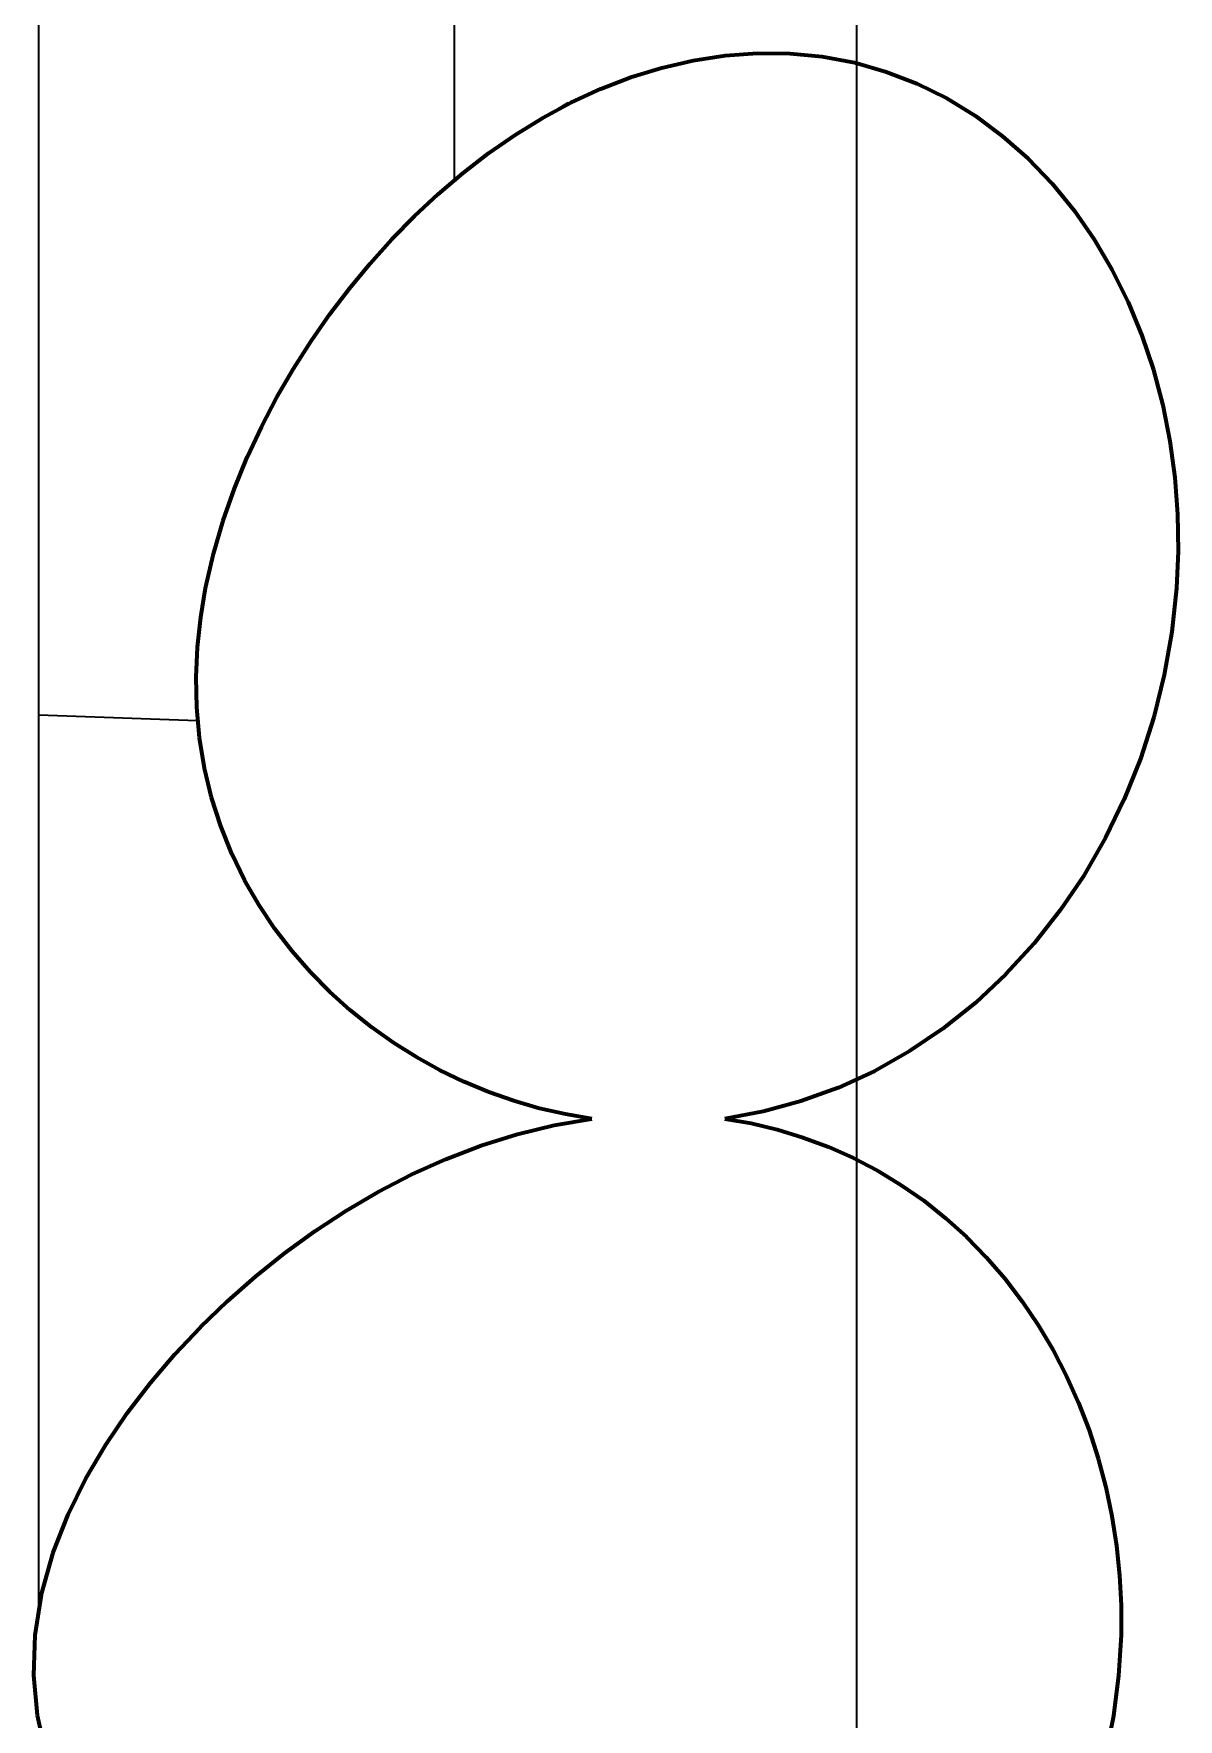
# Model space of a CAD drawing. Extents: x 23 to 417, y 3 to 294.
# Drawn here: x 146.7663 to 146.9866, y 95.6047 to 95.9289 of the extents above; entities that cross this region are included whole.
import ezdxf

# ---------------------------------------------------------------- set-up
doc = ezdxf.new("R2010")
doc.units = 0
doc.linetypes.add('DASHED', pattern=[15, 12, -3])
doc.layers.get('0').update_dxf_attribs({"lineweight": 13})

# ---------------------------------------------------------------- blocks, each defined once
blk = doc.blocks.new('BLOCK4554')
at = {"color": 7, "lineweight": 35}
blk.add_line((31.22, -6.5075), (31.22, -63.5075), dxfattribs=at)
at = {"color": 7, "lineweight": 35, "ltscale": 0.094332}
blk.add_line((30.4333, -18.4285), (30.4333, -14.6552), dxfattribs=at)
at = {"color": 7, "lineweight": 35, "ltscale": 0.008818}
blk.add_line((30.8333, -17.0553), (30.8333, -16.7025), dxfattribs=at)
at = {"color": 7, "lineweight": 35, "ltscale": 0.000445868}
blk.add_line((30.9424, -16.9812), (30.9272, -16.9905), dxfattribs=at)
at = {"color": 7, "lineweight": 35, "ltscale": 0.003815}
blk.add_line((30.4332, -17.5697), (30.5857, -17.5751), dxfattribs=at)
at = {"color": 7, "lineweight": 35}
for centre, radius, start, end in [((31.2906, -17.6057), 0.7152, 120.5681, 167.2396), ((31.0273, -17.5032), 0.4598, 278.2468, 299.0164)]:
    blk.add_arc(centre, radius, start, end, dxfattribs=at)
for points, knots in [([(30.9272, -16.9905), (30.9422, -16.9822), (30.9576, -16.9745), (30.9733, -16.9675), (31.0342, -16.9434), (31.0989, -16.9304), (31.148, -16.9282), (31.2514, -16.9418), (31.3456, -16.9933), (31.39, -17.0307), (31.4662, -17.1225), (31.5114, -17.2376), (31.5258, -17.2998), (31.532, -17.3677), (31.5288, -17.4353), (31.5285, -17.4395), (31.5283, -17.4437), (31.528, -17.4479)], [0.916769, 0.916769, 0.916769, 0.916769, 0.916769, 0.916769, 1.054601, 1.054601, 1.054601, 1.442422, 1.442422, 1.442422, 1.874791, 1.874791, 1.874791, 2.32089, 2.32089, 2.32089, 2.350428, 2.350428, 2.350428, 2.350428, 2.350428, 2.350428]), ([(30.5937, -17.4479), (30.5895, -17.4697), (30.5863, -17.4919), (30.5844, -17.5149), (30.5837, -17.5594), (30.5888, -17.6039), (30.5928, -17.6258), (30.6023, -17.6625), (30.6158, -17.6973), (30.6224, -17.7119), (30.6367, -17.7401), (30.6534, -17.7662), (30.6623, -17.7789), (30.7116, -17.8425), (30.773, -17.8917), (30.8279, -17.9227), (30.89, -17.9454), (30.9545, -17.9566), (30.9581, -17.9572), (30.9617, -17.9577), (30.9653, -17.9583)], [0, 0, 0, 0, 0, 0, 0.162937, 0.162937, 0.162937, 0.316513, 0.316513, 0.316513, 0.432967, 0.432967, 0.432967, 0.549421, 0.549421, 0.549421, 1.048146, 1.048146, 1.048146, 1.077528, 1.077528, 1.077528, 1.077528, 1.077528, 1.077528]), ([(30.4297, -18.4549), (30.431, -18.4408), (30.4331, -18.4268), (30.4359, -18.413), (30.4479, -18.3665), (30.4664, -18.3241), (30.4819, -18.2954), (30.5182, -18.2378), (30.5607, -18.1868), (30.585, -18.1609), (30.6612, -18.0881), (30.7489, -18.029), (30.812, -17.9961), (30.8827, -17.9712), (30.9563, -17.9595), (30.9593, -17.9591), (30.9623, -17.9587), (30.9653, -17.9583)], [0, 0, 0, 0, 0, 0, 0.100989, 0.100989, 0.100989, 0.350927, 0.350927, 0.350927, 0.643009, 0.643009, 0.643009, 1.220526, 1.220526, 1.220526, 1.244976, 1.244976, 1.244976, 1.244976, 1.244976, 1.244976]), ([(31.0932, -17.9583), (31.0967, -17.9588), (31.1002, -17.9593), (31.1038, -17.9599), (31.1655, -17.9706), (31.226, -17.9928), (31.2794, -18.0247), (31.372, -18.1068), (31.4344, -18.2185), (31.4565, -18.2784), (31.4716, -18.351), (31.4746, -18.4246), (31.4748, -18.4347), (31.4748, -18.4448), (31.4745, -18.4549)], [1.450402, 1.450402, 1.450402, 1.450402, 1.450402, 1.450402, 1.47855, 1.47855, 1.47855, 1.946383, 1.946383, 1.946383, 2.395927, 2.395927, 2.395927, 2.467272, 2.467272, 2.467272, 2.467272, 2.467272, 2.467272]), ([(30.4297, -18.4549), (30.4283, -18.4691), (30.4278, -18.4834), (30.4281, -18.4981), (30.4305, -18.5267), (30.436, -18.5545), (30.4395, -18.5684), (30.4538, -18.6138), (30.4745, -18.6549), (30.4917, -18.6823), (30.5314, -18.7363), (30.5773, -18.7829), (30.6033, -18.8061), (30.6585, -18.8492), (30.7187, -18.8848), (30.7502, -18.9008), (30.7967, -18.9206), (30.8453, -18.9354), (30.86, -18.9394), (30.8749, -18.9429), (30.8899, -18.9458)], [0, 0, 0, 0, 0, 0, 0.101273, 0.101273, 0.101273, 0.202865, 0.202865, 0.202865, 0.450057, 0.450057, 0.450057, 0.735866, 0.735866, 0.735866, 1.025678, 1.025678, 1.025678, 1.149869, 1.149869, 1.149869, 1.149869, 1.149869, 1.149869]), ([(31.0912, -18.9458), (31.1019, -18.9436), (31.1125, -18.941), (31.1231, -18.9382), (31.192, -18.9171), (31.2576, -18.8822), (31.3085, -18.8425), (31.3919, -18.7503), (31.4455, -18.6346), (31.4633, -18.5761), (31.473, -18.5156), (31.4745, -18.4549)], [1.4741782, 1.4741782, 1.4741782, 1.4741782, 1.4741782, 1.4741782, 1.5598756, 1.5598756, 1.5598756, 2.0367028, 2.0367028, 2.0367028, 2.4655981, 2.4655981, 2.4655981, 2.4655981, 2.4655981, 2.4655981])]:
    blk.add_open_spline(points, degree=5, knots=knots, dxfattribs=at)
blk.add_open_spline([(31.2503, -17.9053), (31.3659, -17.8415), (31.4627, -17.7316), (31.5175, -17.5911), (31.528, -17.4479)], degree=4, dxfattribs=at)
blk = doc.blocks.new('BLOCK4564')
at = {"color": 7, "linetype": 'DASHED', "lineweight": 140, "ltscale": 0.000778018}
blk.add_line((31.0326, -16.9473), (31.0629, -16.9402), dxfattribs=at)
at = {"color": 7, "linetype": 'DASHED', "lineweight": 140, "ltscale": 0.000778401}
blk.add_line((31.0629, -16.9402), (31.0937, -16.9354), dxfattribs=at)
at = {"color": 7, "linetype": 'DASHED', "lineweight": 140, "ltscale": 0.000779201}
blk.add_line((31.0937, -16.9354), (31.1248, -16.9332), dxfattribs=at)
at = {"color": 7, "linetype": 'DASHED', "lineweight": 140, "ltscale": 0.000780678}
blk.add_line((31.1248, -16.9332), (31.156, -16.9335), dxfattribs=at)
at = {"color": 7, "linetype": 'DASHED', "lineweight": 140, "ltscale": 0.00078294}
blk.add_line((31.156, -16.9335), (31.1871, -16.9366), dxfattribs=at)
at = {"color": 7, "linetype": 'DASHED', "lineweight": 140, "ltscale": 0.000786145}
blk.add_line((31.1871, -16.9366), (31.218, -16.9424), dxfattribs=at)
at = {"color": 7, "linetype": 'DASHED', "lineweight": 140, "ltscale": 0.000777802}
blk.add_line((30.9739, -16.9677), (31.0029, -16.9565), dxfattribs=at)
at = {"color": 7, "linetype": 'DASHED', "lineweight": 140, "ltscale": 0.00077784}
blk.add_line((31.0029, -16.9565), (31.0326, -16.9473), dxfattribs=at)
at = {"color": 7, "linetype": 'DASHED', "lineweight": 140, "ltscale": 0.000790392}
blk.add_line((31.218, -16.9424), (31.2485, -16.9511), dxfattribs=at)
at = {"color": 7, "linetype": 'DASHED', "lineweight": 140, "ltscale": 0.000795267}
blk.add_line((31.2485, -16.9511), (31.2781, -16.9625), dxfattribs=at)
at = {"color": 7, "linetype": 'DASHED', "lineweight": 140, "ltscale": 0.000778103}
blk.add_line((30.9456, -16.9808), (30.9739, -16.9677), dxfattribs=at)
at = {"color": 7, "linetype": 'DASHED', "lineweight": 140, "ltscale": 0.00080101}
blk.add_line((31.2781, -16.9625), (31.3068, -16.9767), dxfattribs=at)
at = {"color": 7, "linetype": 'DASHED', "lineweight": 140, "ltscale": 0.000778531}
blk.add_line((30.9182, -16.9956), (30.9456, -16.9808), dxfattribs=at)
at = {"color": 7, "linetype": 'DASHED', "lineweight": 140, "ltscale": 0.000807553}
blk.add_line((31.3068, -16.9767), (31.3344, -16.9936), dxfattribs=at)
at = {"color": 7, "linetype": 'DASHED', "lineweight": 140, "ltscale": 0.000778964}
blk.add_line((30.8917, -17.0119), (30.9182, -16.9956), dxfattribs=at)
at = {"color": 7, "linetype": 'DASHED', "lineweight": 140, "ltscale": 0.00081476}
blk.add_line((31.3344, -16.9936), (31.3606, -17.013), dxfattribs=at)
at = {"color": 7, "linetype": 'DASHED', "lineweight": 140, "ltscale": 0.000779203}
blk.add_line((30.866, -17.0296), (30.8917, -17.0119), dxfattribs=at)
at = {"color": 7, "linetype": 'DASHED', "lineweight": 140, "ltscale": 0.000822528}
blk.add_line((31.3606, -17.013), (31.3853, -17.0347), dxfattribs=at)
at = {"color": 7, "linetype": 'DASHED', "lineweight": 140, "ltscale": 0.000779327}
blk.add_line((30.8413, -17.0487), (30.866, -17.0296), dxfattribs=at)
at = {"color": 7, "linetype": 'DASHED', "lineweight": 140, "ltscale": 0.000830536}
blk.add_line((31.3853, -17.0347), (31.4083, -17.0587), dxfattribs=at)
at = {"color": 7, "linetype": 'DASHED', "lineweight": 140, "ltscale": 0.000779313}
blk.add_line((30.8176, -17.0688), (30.8413, -17.0487), dxfattribs=at)
at = {"color": 7, "linetype": 'DASHED', "lineweight": 140, "ltscale": 0.000779253}
blk.add_line((30.7948, -17.0901), (30.8176, -17.0688), dxfattribs=at)
at = {"color": 7, "linetype": 'DASHED', "lineweight": 140, "ltscale": 0.000838469}
blk.add_line((31.4083, -17.0587), (31.4295, -17.0847), dxfattribs=at)
at = {"color": 7, "linetype": 'DASHED', "lineweight": 140, "ltscale": 0.000846148}
blk.add_line((31.4295, -17.0847), (31.4488, -17.1125), dxfattribs=at)
at = {"color": 7, "linetype": 'DASHED', "lineweight": 140, "ltscale": 0.000779311}
blk.add_line((30.7729, -17.1123), (30.7948, -17.0901), dxfattribs=at)
at = {"color": 7, "linetype": 'DASHED', "lineweight": 140, "ltscale": 0.000779796}
blk.add_line((30.7521, -17.1355), (30.7729, -17.1123), dxfattribs=at)
at = {"color": 7, "linetype": 'DASHED', "lineweight": 140, "ltscale": 0.000853475}
blk.add_line((31.4488, -17.1125), (31.4661, -17.1419), dxfattribs=at)
at = {"color": 7, "linetype": 'DASHED', "lineweight": 140, "ltscale": 0.000780826}
blk.add_line((30.7321, -17.1596), (30.7521, -17.1355), dxfattribs=at)
at = {"color": 7, "linetype": 'DASHED', "lineweight": 140, "ltscale": 0.000860375}
blk.add_line((31.4661, -17.1419), (31.4814, -17.1727), dxfattribs=at)
at = {"color": 7, "linetype": 'DASHED', "lineweight": 140, "ltscale": 0.000782737}
blk.add_line((30.7132, -17.1845), (30.7321, -17.1596), dxfattribs=at)
at = {"color": 7, "linetype": 'DASHED', "lineweight": 140, "ltscale": 0.000785352}
blk.add_line((30.6952, -17.2103), (30.7132, -17.1845), dxfattribs=at)
at = {"color": 7, "linetype": 'DASHED', "lineweight": 140, "ltscale": 0.000866734}
blk.add_line((31.4814, -17.1727), (31.4946, -17.2048), dxfattribs=at)
at = {"color": 7, "linetype": 'DASHED', "lineweight": 140, "ltscale": 0.000788769}
blk.add_line((30.6782, -17.2368), (30.6952, -17.2103), dxfattribs=at)
at = {"color": 7, "linetype": 'DASHED', "lineweight": 140, "ltscale": 0.000872454}
blk.add_line((31.4946, -17.2048), (31.5058, -17.2379), dxfattribs=at)
at = {"color": 7, "linetype": 'DASHED', "lineweight": 140, "ltscale": 0.000793163}
blk.add_line((30.6623, -17.2643), (30.6782, -17.2368), dxfattribs=at)
at = {"color": 7, "linetype": 'DASHED', "lineweight": 140, "ltscale": 0.000877434}
blk.add_line((31.5058, -17.2379), (31.5148, -17.2718), dxfattribs=at)
at = {"color": 7, "linetype": 'DASHED', "lineweight": 140, "ltscale": 0.000798673}
blk.add_line((30.6475, -17.2926), (30.6623, -17.2643), dxfattribs=at)
at = {"color": 7, "linetype": 'DASHED', "lineweight": 140, "ltscale": 0.000881459}
blk.add_line((31.5148, -17.2718), (31.5216, -17.3064), dxfattribs=at)
at = {"color": 7, "linetype": 'DASHED', "lineweight": 140, "ltscale": 0.000805415}
blk.add_line((30.6338, -17.3218), (30.6475, -17.2926), dxfattribs=at)
at = {"color": 7, "linetype": 'DASHED', "lineweight": 140, "ltscale": 0.000884703}
blk.add_line((31.5216, -17.3064), (31.5264, -17.3414), dxfattribs=at)
at = {"color": 7, "linetype": 'DASHED', "lineweight": 140, "ltscale": 0.000813829}
blk.add_line((30.6215, -17.3519), (30.6338, -17.3218), dxfattribs=at)
at = {"color": 7, "linetype": 'DASHED', "lineweight": 140, "ltscale": 0.00088697}
blk.add_line((31.5264, -17.3414), (31.529, -17.3768), dxfattribs=at)
at = {"color": 7, "linetype": 'DASHED', "lineweight": 140, "ltscale": 0.000823426}
blk.add_line((30.6105, -17.3829), (30.6215, -17.3519), dxfattribs=at)
at = {"color": 7, "linetype": 'DASHED', "lineweight": 140, "ltscale": 0.00088854}
blk.add_line((31.529, -17.3768), (31.5295, -17.4124), dxfattribs=at)
at = {"color": 7, "linetype": 'DASHED', "lineweight": 140, "ltscale": 0.00083375}
blk.add_line((30.6012, -17.415), (30.6105, -17.3829), dxfattribs=at)
at = {"color": 7, "linetype": 'DASHED', "lineweight": 140, "ltscale": 0.000844712}
blk.add_line((30.5937, -17.4479), (30.6012, -17.415), dxfattribs=at)
at = {"color": 7, "linetype": 'DASHED', "lineweight": 140, "ltscale": 0.000889392}
blk.add_line((31.5295, -17.4124), (31.528, -17.4479), dxfattribs=at)
at = {"color": 7, "linetype": 'DASHED', "lineweight": 140, "ltscale": 0.000709812}
blk.add_line((30.589, -17.4759), (30.5937, -17.4479), dxfattribs=at)
at = {"color": 7, "linetype": 'DASHED', "lineweight": 140, "ltscale": 0.001054}
blk.add_line((31.528, -17.4479), (31.5235, -17.4898), dxfattribs=at)
at = {"color": 7, "linetype": 'DASHED', "lineweight": 140, "ltscale": 0.000720372}
blk.add_line((30.586, -17.5046), (30.589, -17.4759), dxfattribs=at)
at = {"color": 7, "linetype": 'DASHED', "lineweight": 140, "ltscale": 0.001053}
blk.add_line((31.5235, -17.4898), (31.5161, -17.5313), dxfattribs=at)
at = {"color": 7, "linetype": 'DASHED', "lineweight": 140, "ltscale": 0.000726752}
blk.add_line((30.5847, -17.5336), (30.586, -17.5046), dxfattribs=at)
at = {"color": 7, "linetype": 'DASHED', "lineweight": 140, "ltscale": 0.00072868}
blk.add_line((30.5853, -17.5628), (30.5847, -17.5336), dxfattribs=at)
at = {"color": 7, "linetype": 'DASHED', "lineweight": 140, "ltscale": 0.001051}
blk.add_line((31.5161, -17.5313), (31.506, -17.5721), dxfattribs=at)
at = {"color": 7, "linetype": 'DASHED', "lineweight": 140, "ltscale": 0.000731814}
blk.add_line((30.588, -17.5919), (30.5853, -17.5628), dxfattribs=at)
at = {"color": 7, "linetype": 'DASHED', "lineweight": 140, "ltscale": 0.001048}
blk.add_line((31.506, -17.5721), (31.4931, -17.612), dxfattribs=at)
at = {"color": 7, "linetype": 'DASHED', "lineweight": 140, "ltscale": 0.000734908}
blk.add_line((30.5927, -17.6209), (30.588, -17.5919), dxfattribs=at)
at = {"color": 7, "linetype": 'DASHED', "lineweight": 140, "ltscale": 0.000730168}
blk.add_line((30.5995, -17.6493), (30.5927, -17.6209), dxfattribs=at)
at = {"color": 7, "linetype": 'DASHED', "lineweight": 140, "ltscale": 0.001043}
blk.add_line((31.4931, -17.612), (31.4776, -17.6507), dxfattribs=at)
at = {"color": 7, "linetype": 'DASHED', "lineweight": 140, "ltscale": 0.000720725}
blk.add_line((30.6083, -17.6768), (30.5995, -17.6493), dxfattribs=at)
at = {"color": 7, "linetype": 'DASHED', "lineweight": 140, "ltscale": 0.001038}
blk.add_line((31.4776, -17.6507), (31.4595, -17.688), dxfattribs=at)
at = {"color": 7, "linetype": 'DASHED', "lineweight": 140, "ltscale": 0.000714066}
blk.add_line((30.6189, -17.7033), (30.6083, -17.6768), dxfattribs=at)
at = {"color": 7, "linetype": 'DASHED', "lineweight": 140, "ltscale": 0.000705422}
blk.add_line((30.6313, -17.7287), (30.6189, -17.7033), dxfattribs=at)
at = {"color": 7, "linetype": 'DASHED', "lineweight": 140, "ltscale": 0.001031}
blk.add_line((31.4595, -17.688), (31.4389, -17.7238), dxfattribs=at)
at = {"color": 7, "linetype": 'DASHED', "lineweight": 140, "ltscale": 0.000694856}
blk.add_line((30.6452, -17.7527), (30.6313, -17.7287), dxfattribs=at)
at = {"color": 7, "linetype": 'DASHED', "lineweight": 140, "ltscale": 0.001024}
blk.add_line((31.4389, -17.7238), (31.416, -17.7577), dxfattribs=at)
at = {"color": 7, "linetype": 'DASHED', "lineweight": 140, "ltscale": 0.000686925}
blk.add_line((30.6604, -17.7756), (30.6452, -17.7527), dxfattribs=at)
at = {"color": 7, "linetype": 'DASHED', "lineweight": 140, "ltscale": 0.001016}
blk.add_line((31.416, -17.7577), (31.3908, -17.7896), dxfattribs=at)
at = {"color": 7, "linetype": 'DASHED', "lineweight": 140, "ltscale": 0.000678477}
blk.add_line((30.677, -17.7971), (30.6604, -17.7756), dxfattribs=at)
at = {"color": 7, "linetype": 'DASHED', "lineweight": 140, "ltscale": 0.000670349}
blk.add_line((30.6946, -17.8173), (30.677, -17.7971), dxfattribs=at)
at = {"color": 7, "linetype": 'DASHED', "lineweight": 140, "ltscale": 0.001007}
for p, q in [((31.3908, -17.7896), (31.3636, -17.8193)), ((30.4361, -18.4141), (30.447, -18.3753))]:
    blk.add_line(p, q, dxfattribs=at)
at = {"color": 7, "linetype": 'DASHED', "lineweight": 140, "ltscale": 0.000664147}
blk.add_line((30.7133, -17.8362), (30.6946, -17.8173), dxfattribs=at)
at = {"color": 7, "linetype": 'DASHED', "lineweight": 140, "ltscale": 0.000998198}
blk.add_line((31.3636, -17.8193), (31.3344, -17.8466), dxfattribs=at)
at = {"color": 7, "linetype": 'DASHED', "lineweight": 140, "ltscale": 0.000658996}
blk.add_line((30.7329, -17.8538), (30.7133, -17.8362), dxfattribs=at)
at = {"color": 7, "linetype": 'DASHED', "lineweight": 140, "ltscale": 0.000988851}
blk.add_line((31.3344, -17.8466), (31.3035, -17.8713), dxfattribs=at)
at = {"color": 7, "linetype": 'DASHED', "lineweight": 140, "ltscale": 0.000654676}
blk.add_line((30.7533, -17.8702), (30.7329, -17.8538), dxfattribs=at)
at = {"color": 7, "linetype": 'DASHED', "lineweight": 140, "ltscale": 0.000651127}
blk.add_line((30.7746, -17.8852), (30.7533, -17.8702), dxfattribs=at)
at = {"color": 7, "linetype": 'DASHED', "lineweight": 140, "ltscale": 0.00097947}
blk.add_line((31.3035, -17.8713), (31.271, -17.8932), dxfattribs=at)
at = {"color": 7, "linetype": 'DASHED', "lineweight": 140, "ltscale": 0.00064812}
blk.add_line((30.7965, -17.899), (30.7746, -17.8852), dxfattribs=at)
at = {"color": 7, "linetype": 'DASHED', "lineweight": 140, "ltscale": 0.000970242}
blk.add_line((31.271, -17.8932), (31.2372, -17.9123), dxfattribs=at)
at = {"color": 7, "linetype": 'DASHED', "lineweight": 140, "ltscale": 0.000645715}
blk.add_line((30.8192, -17.9115), (30.7965, -17.899), dxfattribs=at)
at = {"color": 7, "linetype": 'DASHED', "lineweight": 140, "ltscale": 0.000643847}
blk.add_line((30.8424, -17.9227), (30.8192, -17.9115), dxfattribs=at)
at = {"color": 7, "linetype": 'DASHED', "lineweight": 140, "ltscale": 0.00096114}
blk.add_line((31.2372, -17.9123), (31.2023, -17.9284), dxfattribs=at)
at = {"color": 7, "linetype": 'DASHED', "lineweight": 140, "ltscale": 0.00064251}
blk.add_line((30.8661, -17.9325), (30.8424, -17.9227), dxfattribs=at)
at = {"color": 7, "linetype": 'DASHED', "lineweight": 140, "ltscale": 0.00095244}
blk.add_line((31.2023, -17.9284), (31.1665, -17.9414), dxfattribs=at)
at = {"color": 7, "linetype": 'DASHED', "lineweight": 140, "ltscale": 0.000641629}
blk.add_line((30.8903, -17.941), (30.8661, -17.9325), dxfattribs=at)
at = {"color": 7, "linetype": 'DASHED', "lineweight": 140, "ltscale": 0.000641328}
blk.add_line((30.915, -17.9482), (30.8903, -17.941), dxfattribs=at)
at = {"color": 7, "linetype": 'DASHED', "lineweight": 140, "ltscale": 0.000944369}
blk.add_line((31.1665, -17.9414), (31.1301, -17.9514), dxfattribs=at)
at = {"color": 7, "linetype": 'DASHED', "lineweight": 140, "ltscale": 0.000641566}
blk.add_line((30.94, -17.9539), (30.915, -17.9482), dxfattribs=at)
at = {"color": 7, "linetype": 'DASHED', "lineweight": 140, "ltscale": 0.000916716}
blk.add_line((30.9291, -17.9645), (30.9653, -17.9583), dxfattribs=at)
at = {"color": 7, "linetype": 'DASHED', "lineweight": 140, "ltscale": 0.000642285}
blk.add_line((30.9653, -17.9583), (30.94, -17.9539), dxfattribs=at)
at = {"color": 7, "linetype": 'DASHED', "lineweight": 140, "ltscale": 0.000937288}
blk.add_line((31.1301, -17.9514), (31.0932, -17.9583), dxfattribs=at)
at = {"color": 7, "linetype": 'DASHED', "lineweight": 140, "ltscale": 0.000642275}
blk.add_line((31.0932, -17.9583), (31.1185, -17.9626), dxfattribs=at)
at = {"color": 7, "linetype": 'DASHED', "lineweight": 140, "ltscale": 0.000645105}
blk.add_line((31.1185, -17.9626), (31.1437, -17.9686), dxfattribs=at)
at = {"color": 7, "linetype": 'DASHED', "lineweight": 140, "ltscale": 0.000910751}
blk.add_line((30.8589, -17.9841), (30.8937, -17.9731), dxfattribs=at)
at = {"color": 7, "linetype": 'DASHED', "lineweight": 140, "ltscale": 0.000913464}
blk.add_line((30.8937, -17.9731), (30.9291, -17.9645), dxfattribs=at)
at = {"color": 7, "linetype": 'DASHED', "lineweight": 140, "ltscale": 0.000648051}
blk.add_line((31.1437, -17.9686), (31.1685, -17.9761), dxfattribs=at)
at = {"color": 7, "linetype": 'DASHED', "lineweight": 140, "ltscale": 0.000651256}
blk.add_line((31.1685, -17.9761), (31.1929, -17.9851), dxfattribs=at)
at = {"color": 7, "linetype": 'DASHED', "lineweight": 140, "ltscale": 0.000908161}
blk.add_line((30.825, -17.9971), (30.8589, -17.9841), dxfattribs=at)
at = {"color": 7, "linetype": 'DASHED', "lineweight": 140, "ltscale": 0.000654606}
blk.add_line((31.1929, -17.9851), (31.2168, -17.9958), dxfattribs=at)
at = {"color": 7, "linetype": 'DASHED', "lineweight": 140, "ltscale": 0.000658345}
blk.add_line((31.2168, -17.9958), (31.2401, -18.008), dxfattribs=at)
at = {"color": 7, "linetype": 'DASHED', "lineweight": 140, "ltscale": 0.000903309}
blk.add_line((30.7599, -18.0286), (30.7919, -18.0119), dxfattribs=at)
at = {"color": 7, "linetype": 'DASHED', "lineweight": 140, "ltscale": 0.000905751}
blk.add_line((30.7919, -18.0119), (30.825, -17.9971), dxfattribs=at)
at = {"color": 7, "linetype": 'DASHED', "lineweight": 140, "ltscale": 0.000662377}
blk.add_line((31.2401, -18.008), (31.2628, -18.0217), dxfattribs=at)
at = {"color": 7, "linetype": 'DASHED', "lineweight": 140, "ltscale": 0.000666586}
blk.add_line((31.2628, -18.0217), (31.2847, -18.037), dxfattribs=at)
at = {"color": 7, "linetype": 'DASHED', "lineweight": 140, "ltscale": 0.000900925}
blk.add_line((30.7288, -18.0468), (30.7599, -18.0286), dxfattribs=at)
at = {"color": 7, "linetype": 'DASHED', "lineweight": 140, "ltscale": 0.000671099}
blk.add_line((31.2847, -18.037), (31.3057, -18.0537), dxfattribs=at)
at = {"color": 7, "linetype": 'DASHED', "lineweight": 140, "ltscale": 0.000898805}
blk.add_line((30.6987, -18.0665), (30.7288, -18.0468), dxfattribs=at)
at = {"color": 7, "linetype": 'DASHED', "lineweight": 140, "ltscale": 0.000675655}
blk.add_line((31.3057, -18.0537), (31.3257, -18.0718), dxfattribs=at)
at = {"color": 7, "linetype": 'DASHED', "lineweight": 140, "ltscale": 0.000897048}
blk.add_line((30.6697, -18.0876), (30.6987, -18.0665), dxfattribs=at)
at = {"color": 7, "linetype": 'DASHED', "lineweight": 140, "ltscale": 0.000680327}
blk.add_line((31.3257, -18.0718), (31.3447, -18.0913), dxfattribs=at)
at = {"color": 7, "linetype": 'DASHED', "lineweight": 140, "ltscale": 0.000896113}
blk.add_line((30.6417, -18.11), (30.6697, -18.0876), dxfattribs=at)
at = {"color": 7, "linetype": 'DASHED', "lineweight": 140, "ltscale": 0.000684835}
blk.add_line((31.3447, -18.0913), (31.3627, -18.112), dxfattribs=at)
at = {"color": 7, "linetype": 'DASHED', "lineweight": 140, "ltscale": 0.000896282}
blk.add_line((30.6148, -18.1337), (30.6417, -18.11), dxfattribs=at)
at = {"color": 7, "linetype": 'DASHED', "lineweight": 140, "ltscale": 0.000689251}
blk.add_line((31.3627, -18.112), (31.3794, -18.1339), dxfattribs=at)
at = {"color": 7, "linetype": 'DASHED', "lineweight": 140, "ltscale": 0.000897605}
blk.add_line((30.5889, -18.1586), (30.6148, -18.1337), dxfattribs=at)
at = {"color": 7, "linetype": 'DASHED', "lineweight": 140, "ltscale": 0.000693376}
blk.add_line((31.3794, -18.1339), (31.3949, -18.1569), dxfattribs=at)
at = {"color": 7, "linetype": 'DASHED', "lineweight": 140, "ltscale": 0.000697442}
blk.add_line((31.3949, -18.1569), (31.4092, -18.1809), dxfattribs=at)
at = {"color": 7, "linetype": 'DASHED', "lineweight": 140, "ltscale": 0.000900502}
blk.add_line((30.5642, -18.1848), (30.5889, -18.1586), dxfattribs=at)
at = {"color": 7, "linetype": 'DASHED', "lineweight": 140, "ltscale": 0.000905379}
blk.add_line((30.5407, -18.2123), (30.5642, -18.1848), dxfattribs=at)
at = {"color": 7, "linetype": 'DASHED', "lineweight": 140, "ltscale": 0.000701237}
blk.add_line((31.4092, -18.1809), (31.4221, -18.2058), dxfattribs=at)
at = {"color": 7, "linetype": 'DASHED', "lineweight": 140, "ltscale": 0.000704746}
blk.add_line((31.4221, -18.2058), (31.4336, -18.2315), dxfattribs=at)
at = {"color": 7, "linetype": 'DASHED', "lineweight": 140, "ltscale": 0.000912698}
blk.add_line((30.5184, -18.2413), (30.5407, -18.2123), dxfattribs=at)
at = {"color": 7, "linetype": 'DASHED', "lineweight": 140, "ltscale": 0.000707975}
blk.add_line((31.4336, -18.2315), (31.4438, -18.2579), dxfattribs=at)
at = {"color": 7, "linetype": 'DASHED', "lineweight": 140, "ltscale": 0.000924094}
blk.add_line((30.4976, -18.2718), (30.5184, -18.2413), dxfattribs=at)
at = {"color": 7, "linetype": 'DASHED', "lineweight": 140, "ltscale": 0.000710774}
blk.add_line((31.4438, -18.2579), (31.4526, -18.285), dxfattribs=at)
at = {"color": 7, "linetype": 'DASHED', "lineweight": 140, "ltscale": 0.000942534}
blk.add_line((30.4785, -18.3043), (30.4976, -18.2718), dxfattribs=at)
at = {"color": 7, "linetype": 'DASHED', "lineweight": 140, "ltscale": 0.000713181}
blk.add_line((31.4526, -18.285), (31.4599, -18.3125), dxfattribs=at)
at = {"color": 7, "linetype": 'DASHED', "lineweight": 140, "ltscale": 0.000962351}
blk.add_line((30.4614, -18.3388), (30.4785, -18.3043), dxfattribs=at)
at = {"color": 7, "linetype": 'DASHED', "lineweight": 140, "ltscale": 0.000715169}
blk.add_line((31.4599, -18.3125), (31.4657, -18.3405), dxfattribs=at)
at = {"color": 7, "linetype": 'DASHED', "lineweight": 140, "ltscale": 0.00098175}
blk.add_line((30.447, -18.3753), (30.4614, -18.3388), dxfattribs=at)
at = {"color": 7, "linetype": 'DASHED', "lineweight": 140, "ltscale": 0.000716731}
blk.add_line((31.4657, -18.3405), (31.4701, -18.3689), dxfattribs=at)
at = {"color": 7, "linetype": 'DASHED', "lineweight": 140, "ltscale": 0.00071791}
blk.add_line((31.4701, -18.3689), (31.4731, -18.3974), dxfattribs=at)
at = {"color": 7, "linetype": 'DASHED', "lineweight": 140, "ltscale": 0.000718857}
blk.add_line((31.4731, -18.3974), (31.4745, -18.4262), dxfattribs=at)
at = {"color": 7, "linetype": 'DASHED', "lineweight": 140, "ltscale": 0.001033}
blk.add_line((30.4297, -18.4549), (30.4361, -18.4141), dxfattribs=at)
at = {"color": 7, "linetype": 'DASHED', "lineweight": 140, "ltscale": 0.000719404}
blk.add_line((31.4745, -18.4262), (31.4745, -18.4549), dxfattribs=at)
at = {"color": 7, "linetype": 'DASHED', "lineweight": 140, "ltscale": 0.000969397}
blk.add_line((30.4285, -18.4937), (30.4297, -18.4549), dxfattribs=at)
at = {"color": 7, "linetype": 'DASHED', "lineweight": 140, "ltscale": 0.000973839}
blk.add_line((31.4745, -18.4549), (31.4722, -18.4938), dxfattribs=at)
at = {"color": 7, "linetype": 'DASHED', "lineweight": 140, "ltscale": 0.000967166}
blk.add_line((30.4321, -18.5322), (30.4285, -18.4937), dxfattribs=at)
at = {"color": 7, "linetype": 'DASHED', "lineweight": 140, "ltscale": 0.000973113}
blk.add_line((31.4722, -18.4938), (31.4672, -18.5324), dxfattribs=at)
at = {"color": 7, "linetype": 'DASHED', "lineweight": 140, "ltscale": 0.000953093}
blk.add_line((30.4403, -18.5694), (30.4321, -18.5322), dxfattribs=at)
at = {"color": 7, "linetype": 'DASHED', "lineweight": 140, "ltscale": 0.00097128}
blk.add_line((31.4672, -18.5324), (31.4595, -18.5705), dxfattribs=at)

msp = doc.modelspace()

# ---------------------------------------------------------------- block references
at = {"lineweight": 0, "xscale": 0.2, "yscale": 0.2, "zscale": 0.2}
for name in ['BLOCK4554', 'BLOCK4564']:
    msp.add_blockref(name, (140.68065, 99.31183), dxfattribs=at)

doc.saveas('drawing.dxf')
